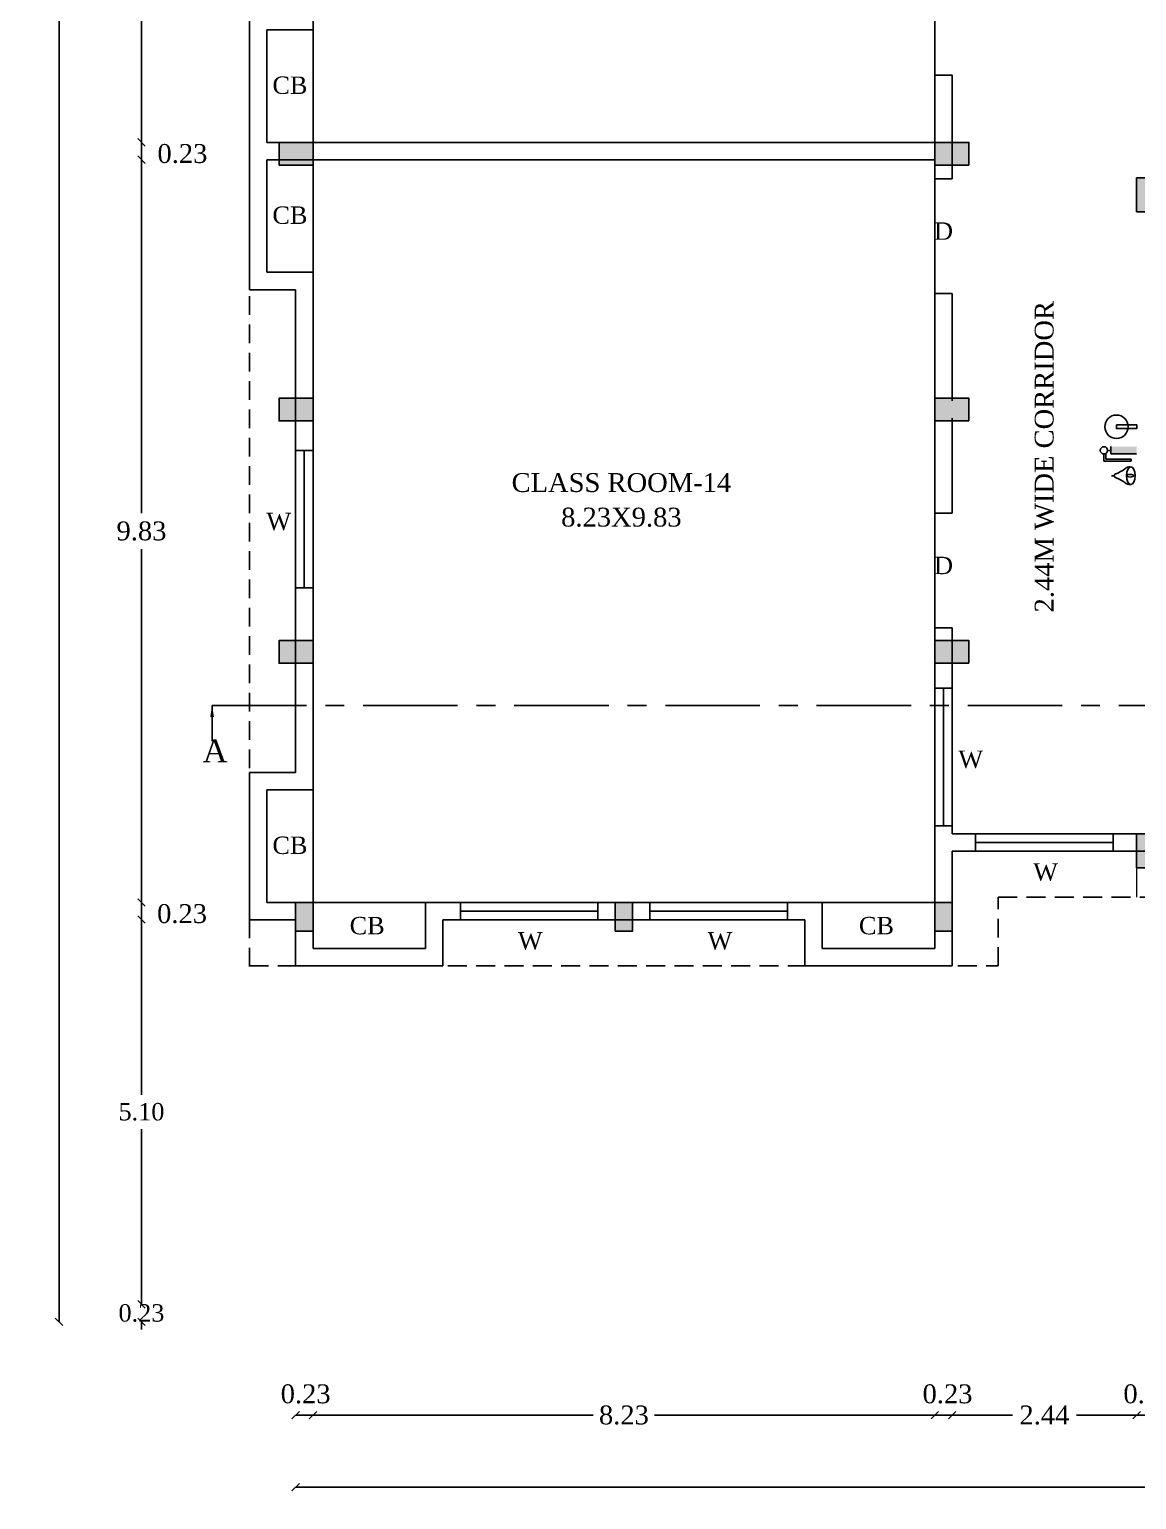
# Model space of a CAD drawing. Header units: metres. Extents: x -53 to 471, y -924 to -843.
# Drawn here: x 120.3 to 134.95, y -921.73 to -902.28 of the extents above; entities that cross this region are included whole.
import ezdxf
from ezdxf.enums import TextEntityAlignment as Align

# ---------------------------------------------------------------- set-up
doc = ezdxf.new("R2010")
doc.units = ezdxf.units.M
doc.header["$MEASUREMENT"] = 0
doc.header["$PDMODE"] = 3
doc.linetypes.add('CENTER', pattern=[2, 1.25, -0.25, 0.25, -0.25])
doc.linetypes.add('HIDDEN', pattern=[0.375, 0.25, -0.125])
doc.layers.get('DEFPOINTS').update_dxf_attribs({"lineweight": 5})
doc.layers.add('BLK_1_FLR_2_BLT_UP_AREA', color=27, linetype='Continuous', lineweight=0)
doc.layers.add('BLK_1_FLR_2_REGULAR_ROOM_1', color=117, linetype='Continuous')
doc.styles.add('Isa-', font='times.ttf')
doc.styles.add('STYLE2', font='times.ttf')
doc.dimstyles.new('Copy of ISO-25', dxfattribs={"dimscale": 0, "dimtxt": 0.23, "dimasz": 0.1, "dimexe": 1.25, "dimexo": 0.625, "dimgap": 0.11, "dimtad": 0, "dimtih": 1, "dimtoh": 1, "dimzin": 1, "dimdsep": 46, "dimtxsty": 'STYLE2', "dimblk": 'OBLIQUE', "dimcen": 0, "dimse1": 1, "dimse2": 1, "dimclrd": 1, "dimclrt": 3, "dimadec": 0, "dimazin": 2, "dimtfac": 1, "dimtix": 1, "dimtofl": 0, "dimtmove": 0, "dimatfit": 3, "dimfxl": 0, "dimtolj": 1, "dimarcsym": 0})
doc.dimstyles.new('ISO-25', dxfattribs={"dimscale": 0, "dimtxt": 0.23, "dimasz": 0.15, "dimexe": 1.25, "dimexo": 0.625, "dimgap": 0.11, "dimtad": 0, "dimtih": 1, "dimtoh": 1, "dimzin": 1, "dimdsep": 46, "dimtxsty": 'STYLE2', "dimblk": 'OBLIQUE', "dimcen": 0, "dimse1": 1, "dimse2": 1, "dimclrd": 1, "dimclrt": 3, "dimadec": 0, "dimazin": 2, "dimtfac": 1, "dimtix": 1, "dimtofl": 0, "dimtmove": 0, "dimatfit": 3, "dimfxl": 0, "dimtolj": 1, "dimarcsym": 0})

# ---------------------------------------------------------------- blocks, each defined once
blk = doc.blocks.new('_Oblique')
at = {"color": 0, "linetype": 'ByBlock', "lineweight": -2}
blk.add_line((-0.5, -0.5), (0.5, 0.5), dxfattribs=at)
blk = doc.blocks.new('*D551')
at = {"color": 1, "lineweight": -2}
for p, q in [((123.822, -921.57), (149.656, -921.57)), ((176.502, -921.57), (150.668, -921.57))]:
    blk.add_line(p, q, dxfattribs=at)
at = {"layer": 'DEFPOINTS', "color": 0}
for p in [(123.822, -914.061), (176.502, -914.061), (176.502, -921.57)]:
    blk.add_point(p, dxfattribs=at)
at = {"color": 1, "lineweight": -2, "xscale": 0.1, "yscale": 0.1, "zscale": 0.1, "rotation": 180}
blk.add_blockref('_Oblique', (123.822, -921.57), dxfattribs=at)
at = {"color": 1, "lineweight": -2, "xscale": 0.1, "yscale": 0.1, "zscale": 0.1}
blk.add_blockref('_Oblique', (176.502, -921.57), dxfattribs=at)
at = {"color": 3, "insert": (150.162, -921.57), "char_height": 0.25, "attachment_point": 5, "style": 'STYLE2'}
blk.add_mtext('\\A1;52.68', dxfattribs=at)
blk = doc.blocks.new('*D553')
at = {"color": 1, "lineweight": -2}
blk.add_line((121.782, -914.056), (121.782, -913.831), dxfattribs=at)
at = {"layer": 'DEFPOINTS', "color": 0}
for p in [(121.782, -913.831), (124.052, -913.831), (123.822, -914.056)]:
    blk.add_point(p, dxfattribs=at)
at = {"color": 1, "lineweight": -2, "xscale": 0.1, "yscale": 0.1, "zscale": 0.1}
for p, rotation in [((121.782, -913.831), 90), ((121.782, -914.056), 270)]:
    blk.add_blockref('_Oblique', p, dxfattribs=dict(at, rotation=rotation))
at = {"color": 3, "insert": (122.319, -913.981), "char_height": 0.25, "attachment_point": 5, "style": 'STYLE2'}
blk.add_mtext('\\A1;0.23', dxfattribs=at)
blk = doc.blocks.new('*D554')
at = {"color": 1, "lineweight": -2}
for p, q in [((121.782, -904.001), (121.782, -908.678)), ((121.782, -913.831), (121.782, -909.153))]:
    blk.add_line(p, q, dxfattribs=at)
at = {"layer": 'DEFPOINTS', "color": 0}
for p in [(121.782, -904.001), (124.052, -904.001), (124.052, -913.831)]:
    blk.add_point(p, dxfattribs=at)
at = {"color": 1, "lineweight": -2, "xscale": 0.1, "yscale": 0.1, "zscale": 0.1}
for p, rotation in [((121.782, -904.001), 90), ((121.782, -913.831), 270)]:
    blk.add_blockref('_Oblique', p, dxfattribs=dict(at, rotation=rotation))
at = {"color": 3, "insert": (121.782, -908.916), "char_height": 0.25, "attachment_point": 5, "style": 'STYLE2'}
blk.add_mtext('\\A1;9.83', dxfattribs=at)
blk = doc.blocks.new('*D555')
at = {"color": 1, "lineweight": -2}
blk.add_line((123.822, -920.617), (124.052, -920.617), dxfattribs=at)
at = {"layer": 'DEFPOINTS', "color": 0}
for p in [(124.052, -913.831), (123.822, -914.061), (124.052, -920.617)]:
    blk.add_point(p, dxfattribs=at)
at = {"color": 1, "lineweight": -2, "xscale": 0.1, "yscale": 0.1, "zscale": 0.1, "rotation": 180}
blk.add_blockref('_Oblique', (123.822, -920.617), dxfattribs=at)
at = {"color": 1, "lineweight": -2, "xscale": 0.1, "yscale": 0.1, "zscale": 0.1}
blk.add_blockref('_Oblique', (124.052, -920.617), dxfattribs=at)
at = {"color": 3, "insert": (123.955, -920.337), "char_height": 0.25, "attachment_point": 5, "style": 'STYLE2'}
blk.add_mtext('\\A1;0.23', dxfattribs=at)
blk = doc.blocks.new('*D556')
at = {"color": 1, "lineweight": -2}
for p, q in [((124.052, -920.617), (127.761, -920.617)), ((132.282, -920.617), (128.574, -920.617))]:
    blk.add_line(p, q, dxfattribs=at)
at = {"layer": 'DEFPOINTS', "color": 0}
for p in [(124.052, -913.831), (132.282, -913.831), (132.282, -920.617)]:
    blk.add_point(p, dxfattribs=at)
at = {"color": 1, "lineweight": -2, "xscale": 0.1, "yscale": 0.1, "zscale": 0.1, "rotation": 180}
blk.add_blockref('_Oblique', (124.052, -920.617), dxfattribs=at)
at = {"color": 1, "lineweight": -2, "xscale": 0.1, "yscale": 0.1, "zscale": 0.1}
blk.add_blockref('_Oblique', (132.282, -920.617), dxfattribs=at)
at = {"color": 3, "insert": (128.167, -920.617), "char_height": 0.25, "attachment_point": 5, "style": 'STYLE2'}
blk.add_mtext('\\A1;8.23', dxfattribs=at)
blk = doc.blocks.new('*D557')
at = {"color": 1, "lineweight": -2}
blk.add_line((132.282, -920.617), (132.512, -920.617), dxfattribs=at)
at = {"layer": 'DEFPOINTS', "color": 0}
for p in [(132.282, -913.831), (132.512, -914.061), (132.512, -920.617)]:
    blk.add_point(p, dxfattribs=at)
at = {"color": 1, "lineweight": -2, "xscale": 0.1, "yscale": 0.1, "zscale": 0.1, "rotation": 180}
blk.add_blockref('_Oblique', (132.282, -920.617), dxfattribs=at)
at = {"color": 1, "lineweight": -2, "xscale": 0.1, "yscale": 0.1, "zscale": 0.1}
blk.add_blockref('_Oblique', (132.512, -920.617), dxfattribs=at)
at = {"color": 3, "insert": (132.45, -920.337), "char_height": 0.25, "attachment_point": 5, "style": 'STYLE2'}
blk.add_mtext('\\A1;0.23', dxfattribs=at)
blk = doc.blocks.new('*D558')
at = {"color": 1, "lineweight": -2}
for p, q in [((132.512, -920.617), (133.31, -920.617)), ((134.952, -920.617), (134.155, -920.617))]:
    blk.add_line(p, q, dxfattribs=at)
at = {"layer": 'DEFPOINTS', "color": 0}
for p in [(134.952, -912.921), (132.512, -914.061), (134.952, -920.617)]:
    blk.add_point(p, dxfattribs=at)
at = {"color": 1, "lineweight": -2, "xscale": 0.1, "yscale": 0.1, "zscale": 0.1, "rotation": 180}
blk.add_blockref('_Oblique', (132.512, -920.617), dxfattribs=at)
at = {"color": 1, "lineweight": -2, "xscale": 0.1, "yscale": 0.1, "zscale": 0.1}
blk.add_blockref('_Oblique', (134.952, -920.617), dxfattribs=at)
at = {"color": 3, "insert": (133.732, -920.617), "char_height": 0.25, "attachment_point": 5, "style": 'STYLE2'}
blk.add_mtext('\\A1;2.44', dxfattribs=at)
blk = doc.blocks.new('*D559')
at = {"color": 1, "lineweight": -2}
blk.add_line((134.952, -920.617), (135.182, -920.617), dxfattribs=at)
at = {"layer": 'DEFPOINTS', "color": 0}
for p in [(134.952, -912.921), (135.182, -912.921), (135.182, -920.617)]:
    blk.add_point(p, dxfattribs=at)
at = {"color": 1, "lineweight": -2, "xscale": 0.1, "yscale": 0.1, "zscale": 0.1, "rotation": 180}
blk.add_blockref('_Oblique', (134.952, -920.617), dxfattribs=at)
at = {"color": 1, "lineweight": -2, "xscale": 0.1, "yscale": 0.1, "zscale": 0.1}
blk.add_blockref('_Oblique', (135.182, -920.617), dxfattribs=at)
at = {"color": 3, "insert": (135.108, -920.337), "char_height": 0.25, "attachment_point": 5, "style": 'STYLE2'}
blk.add_mtext('\\A1;0.23', dxfattribs=at)
blk = doc.blocks.new('*D572')
at = {"color": 1, "lineweight": -2}
blk.add_line((121.782, -904.001), (121.782, -903.771), dxfattribs=at)
at = {"layer": 'DEFPOINTS', "color": 0}
for p in [(121.782, -903.771), (124.057, -903.771), (124.052, -904.001)]:
    blk.add_point(p, dxfattribs=at)
at = {"color": 1, "lineweight": -2, "xscale": 0.1, "yscale": 0.1, "zscale": 0.1}
for p, rotation in [((121.782, -903.771), 90), ((121.782, -904.001), 270)]:
    blk.add_blockref('_Oblique', p, dxfattribs=dict(at, rotation=rotation))
at = {"color": 3, "insert": (122.324, -903.921), "char_height": 0.25, "attachment_point": 5, "style": 'STYLE2'}
blk.add_mtext('\\A1;0.23', dxfattribs=at)
blk = doc.blocks.new('*D718')
at = {"color": 1, "lineweight": -2}
for p, q in [((121.782, -895.598), (121.782, -899.447)), ((121.782, -903.771), (121.782, -899.922))]:
    blk.add_line(p, q, dxfattribs=at)
at = {"layer": 'DEFPOINTS', "color": 0}
for p in [(124.052, -895.598), (121.782, -903.771), (123.442, -903.771)]:
    blk.add_point(p, dxfattribs=at)
at = {"color": 1, "lineweight": -2, "xscale": 0.1, "yscale": 0.1, "zscale": 0.1}
for p, rotation in [((121.782, -895.598), 90), ((121.782, -903.771), 270)]:
    blk.add_blockref('_Oblique', p, dxfattribs=dict(at, rotation=rotation))
at = {"color": 3, "insert": (121.782, -899.684), "char_height": 0.25, "attachment_point": 5, "style": 'STYLE2'}
blk.add_mtext('\\A1;8.17', dxfattribs=at)
blk = doc.blocks.new('FIRE')
at = {"lineweight": 25}
blk.add_hatch(color=256, dxfattribs=at).paths.add_polyline_path([(4776.393, 1592.591), (4776.49, 1592.591), (4776.49, 1592.93), (4776.393, 1592.93)])
for p, q in [((4776.49, 1592.93), (4776.393, 1592.93)), ((4776.442, 1592.93), (4776.442, 1592.975)), ((4776.559, 1592.998), (4776.483, 1592.998)), ((4776.49, 1593.023), (4776.587, 1593.023)), ((4776.49, 1592.591), (4776.49, 1592.93)), ((4776.559, 1592.664), (4776.559, 1592.998)), ((4776.587, 1593.023), (4776.587, 1592.664)), ((4776.587, 1592.664), (4776.559, 1592.664))]:
    blk.add_line(p, q, dxfattribs=at)
at = {"color": 0, "lineweight": 25, "ltscale": 60}
blk.add_line((4776.778, 1592.887), (4776.778, 1592.923), dxfattribs=at)
blk.add_lwpolyline([(4776.105, 1592.857), (4776.155, 1592.857), (4776.155, 1592.59), (4776.105, 1592.59)], close=True)
at = {"color": 1}
blk.add_circle((4776.13, 1592.857), 0.155, dxfattribs=at)
at = {"lineweight": 25}
blk.add_circle((4776.442, 1593.023), 0.0482, dxfattribs=at)
at = {"color": 0, "lineweight": 25, "ltscale": 60}
blk.add_arc((4776.778, 1592.861), 0.0262, 0, 180, dxfattribs=at)
for centre, major_axis, ratio in [((4776.778, 1592.668), (-0.118, 0), 0.493287), ((4776.778, 1592.676), (0, -0.0501), 0.352249)]:
    blk.add_ellipse(centre, major_axis=major_axis, ratio=ratio, dxfattribs=at)
for points in [[(4776.752, 1592.861), (4776.688, 1592.746), (4776.664, 1592.71), (4776.66, 1592.671)], [(4776.804, 1592.861), (4776.868, 1592.746), (4776.891, 1592.71), (4776.896, 1592.671)]]:
    blk.add_spline(points, degree=3, dxfattribs=at)
blk = doc.blocks.new('tgt')
for color, points in [(5, [(-52.45, 10.14), (-52.9, 10.14), (-52.9, 10.44), (-52.45, 10.44)]), (6, [(-43.77, 10.14), (-44.22, 10.14), (-44.22, 10.44), (-43.77, 10.44)]), (5, [(-41.55, 9.52), (-41.55, 9.97), (-41.25, 9.97), (-41.25, 9.52)]), (5, [(-52.45, 6.754), (-52.9, 6.754), (-52.9, 7.054), (-52.45, 7.054)]), (6, [(-43.77, 6.754), (-44.22, 6.754), (-44.22, 7.054), (-43.77, 7.054)]), (5, [(-52.45, 3.545), (-52.9, 3.545), (-52.9, 3.845), (-52.45, 3.845)]), (6, [(-43.77, 3.545), (-44.22, 3.545), (-44.22, 3.845), (-43.77, 3.845)]), (4, [(-41.55, 0.84), (-41.55, 1.29), (-41.25, 1.29), (-41.25, 0.84)]), (2, [(-52.68, 0), (-52.45, 0), (-52.45, 0.38), (-52.68, 0.38)]), (2, [(-48.45, 0), (-48.22, 0), (-48.22, 0.38), (-48.45, 0.38)]), (2, [(-44.22, 0), (-43.99, 0), (-43.99, 0.38), (-44.22, 0.38)])]:
    blk.add_hatch(color=color).paths.add_polyline_path(points)
at = {"color": 5}
for points in [[(-52.45, 10.14), (-52.9, 10.14), (-52.9, 10.44), (-52.45, 10.44)], [(-41.55, 9.52), (-41.55, 9.97), (-41.25, 9.97), (-41.25, 9.52)], [(-52.45, 6.754), (-52.9, 6.754), (-52.9, 7.054), (-52.45, 7.054)], [(-52.45, 3.545), (-52.9, 3.545), (-52.9, 3.845), (-52.45, 3.845)]]:
    blk.add_lwpolyline(points, close=True, dxfattribs=at)
at = {"color": 6}
for points in [[(-43.77, 10.14), (-44.22, 10.14), (-44.22, 10.44), (-43.77, 10.44)], [(-43.77, 6.754), (-44.22, 6.754), (-44.22, 7.054), (-43.77, 7.054)], [(-43.77, 3.545), (-44.22, 3.545), (-44.22, 3.845), (-43.77, 3.845)]]:
    blk.add_lwpolyline(points, close=True, dxfattribs=at)
at = {"color": 4}
blk.add_lwpolyline([(-41.55, 0.84), (-41.55, 1.29), (-41.25, 1.29), (-41.25, 0.84)], close=True, dxfattribs=at)
at = {"color": 2}
for points in [[(-52.68, 0), (-52.68, 0.38), (-52.45, 0.38), (-52.45, 0)], [(-48.45, 0), (-48.45, 0.38), (-48.22, 0.38), (-48.22, 0)], [(-44.22, 0), (-44.22, 0.38), (-43.99, 0.38), (-43.99, 0)]]:
    blk.add_lwpolyline(points, close=True, dxfattribs=at)
blk = doc.blocks.new('*D745')
at = {"color": 1, "lineweight": -2, "ltscale": 3}
for p, q in [((120.691, -874.388), (120.691, -896.657)), ((120.691, -919.381), (120.691, -897.112))]:
    blk.add_line(p, q, dxfattribs=at)
at = {"layer": 'DEFPOINTS', "color": 0, "ltscale": 3}
for p in [(129.232, -874.388), (120.691, -919.381), (141.662, -919.381)]:
    blk.add_point(p, dxfattribs=at)
at = {"color": 1, "lineweight": -2, "ltscale": 3, "xscale": 0.1, "yscale": 0.1, "zscale": 0.1}
for p, rotation in [((120.691, -874.388), 90), ((120.691, -919.381), 270)]:
    blk.add_blockref('_Oblique', p, dxfattribs=dict(at, rotation=rotation))
at = {"color": 3, "ltscale": 3, "insert": (120.691, -896.884), "char_height": 0.23, "attachment_point": 5, "style": 'STYLE2'}
blk.add_mtext('\\A1;44.99', dxfattribs=at)
blk = doc.blocks.new('*D770')
at = {"color": 1, "lineweight": -2, "ltscale": 3}
for p, q in [((121.782, -914.056), (121.782, -916.376)), ((121.782, -919.151), (121.782, -916.83))]:
    blk.add_line(p, q, dxfattribs=at)
at = {"layer": 'DEFPOINTS', "color": 0, "ltscale": 3}
for p in [(123.822, -914.056), (121.782, -919.151), (142.163, -919.151)]:
    blk.add_point(p, dxfattribs=at)
at = {"color": 1, "lineweight": -2, "ltscale": 3, "xscale": 0.1, "yscale": 0.1, "zscale": 0.1}
for p, rotation in [((121.782, -914.056), 90), ((121.782, -919.151), 270)]:
    blk.add_blockref('_Oblique', p, dxfattribs=dict(at, rotation=rotation))
at = {"color": 3, "ltscale": 3, "insert": (121.782, -916.603), "char_height": 0.23, "attachment_point": 5, "style": 'STYLE2'}
blk.add_mtext('\\A1;5.10', dxfattribs=at)
blk = doc.blocks.new('*D771')
at = {"color": 1, "lineweight": -2, "ltscale": 3}
for p, q in [((121.782, -919.151), (121.782, -919.051)), ((121.782, -919.381), (121.782, -919.481))]:
    blk.add_line(p, q, dxfattribs=at)
at = {"layer": 'DEFPOINTS', "color": 0, "ltscale": 3}
for p in [(142.163, -919.151), (121.782, -919.381), (142.157, -919.381)]:
    blk.add_point(p, dxfattribs=at)
at = {"color": 1, "lineweight": -2, "ltscale": 3, "xscale": 0.1, "yscale": 0.1, "zscale": 0.1}
for p, rotation in [((121.782, -919.151), 270), ((121.782, -919.381), 90)]:
    blk.add_blockref('_Oblique', p, dxfattribs=dict(at, rotation=rotation))
at = {"color": 3, "ltscale": 3, "insert": (121.782, -919.266), "char_height": 0.23, "attachment_point": 5, "style": 'STYLE2'}
blk.add_mtext('\\A1;0.23', dxfattribs=at)

msp = doc.modelspace()

# ---------------------------------------------------------------- linework, layer by layer
at = {"color": 1, "linetype": 'HIDDEN'}
for p, q in [((123.21223, -914.68055), (123.21223, -886.98821)), ((133.12223, -913.76055), (158.43223, -913.76055)), ((133.12223, -914.67055), (133.12223, -913.76055)), ((123.21223, -914.67055), (133.12223, -914.67055))]:
    msp.add_line(p, q, dxfattribs=at)
for p, q in [((124.05223, -902.28055), (124.05223, -897.08821)), ((132.28223, -902.87954), (132.51223, -902.87954)), ((132.28223, -903.77055), (132.28223, -902.87954)), ((132.51223, -904.25218), (132.51223, -902.87954)), ((123.44223, -903.77055), (132.51223, -903.77055)), ((123.44223, -904.00055), (132.28223, -904.00055)), ((132.28223, -904.25218), (132.28223, -904.00055)), ((132.28223, -904.25218), (132.51223, -904.25218)), ((124.05223, -912.33055), (124.05223, -905.48055)), ((124.05223, -912.34055), (124.05223, -905.49055)), ((123.82223, -912.11055), (123.82223, -905.72055)), ((132.28223, -905.77218), (132.51223, -905.77218)), ((132.28223, -908.67802), (132.28223, -905.77218)), ((132.51223, -907.19181), (132.51223, -905.77218)), ((132.51223, -908.67802), (132.51223, -907.42181)), ((132.28223, -908.67802), (132.51223, -908.67802)), ((132.28223, -914.44055), (132.28223, -910.19802)), ((132.28223, -910.19802), (132.51223, -910.19802)), ((132.51223, -912.92055), (132.51223, -910.19802)), ((132.51223, -912.92055), (134.95223, -912.92055)), ((132.51223, -912.92055), (134.95223, -912.92055)), ((132.51223, -913.15055), (135.18223, -913.15055)), ((132.51223, -914.67055), (132.51223, -913.15055)), ((125.54223, -913.83055), (130.79223, -913.83055)), ((125.77223, -914.06055), (130.56223, -914.06055))]:
    msp.add_line(p, q)
at = {"lineweight": -3}
for p, q in [((123.21223, -902.05055), (123.21223, -904.00055)), ((123.44223, -902.28055), (123.44223, -903.77055)), ((123.44223, -902.28055), (124.05223, -902.28055)), ((123.21223, -905.72055), (123.21223, -903.77055)), ((123.44223, -905.49055), (123.44223, -904.00055)), ((123.44223, -905.49055), (124.05223, -905.49055)), ((123.21223, -905.72055), (123.82223, -905.72055)), ((123.21223, -912.11055), (123.21223, -914.06055)), ((123.21223, -912.11055), (123.82223, -912.11055)), ((123.44223, -912.34055), (123.44223, -913.83055)), ((123.44223, -912.34055), (124.05223, -912.34055)), ((123.44223, -913.83055), (124.05223, -913.83055)), ((124.05223, -914.44055), (124.05223, -913.83055)), ((125.54223, -914.44055), (125.54223, -913.83055)), ((130.79223, -914.44055), (130.79223, -913.83055)), ((123.21223, -914.06055), (123.82223, -914.06055)), ((123.82223, -914.67055), (123.82223, -914.06055)), ((125.77223, -914.67055), (125.77223, -914.06055)), ((130.56223, -914.67055), (130.56223, -914.06055)), ((124.05223, -914.44055), (125.54223, -914.44055)), ((132.28223, -914.44055), (130.79223, -914.44055)), ((123.82223, -914.67055), (125.77223, -914.67055)), ((132.51223, -914.67055), (130.56223, -914.67055))]:
    msp.add_line(p, q, dxfattribs=at)
at = {"color": 41, "linetype": 'HIDDEN', "lineweight": -3, "ltscale": 0.5}
for p, q in [((124.05223, -902.28055), (124.05223, -903.77055)), ((124.05223, -904.00055), (124.05223, -905.49055)), ((124.05223, -912.34055), (124.05223, -913.83055)), ((124.05223, -913.83055), (125.54223, -913.83055)), ((130.79223, -913.83055), (132.28223, -913.83055))]:
    msp.add_line(p, q, dxfattribs=at)
at = {"color": 1, "lineweight": -3}
for p, q in [((123.93723, -909.66771), (123.93723, -907.84771)), ((134.64223, -913.03555), (132.82223, -913.03555)), ((127.82223, -913.94555), (126.00223, -913.94555)), ((130.33223, -913.94555), (128.51223, -913.94555))]:
    msp.add_line(p, q, dxfattribs=at)
at = {"color": 1}
msp.add_line((132.39723, -912.81501), (132.39723, -910.99501), dxfattribs=at)
at = {"color": 5, "linetype": 'CENTER', "lineweight": -3}
msp.add_line((122.71662, -911.22457), (177.83223, -911.22457), dxfattribs=at)
at = {"color": 1, "linetype": 'HIDDEN', "lineweight": -3}
for p, q in [((133.12223, -913.76055), (158.43223, -913.76055)), ((133.12223, -914.67055), (133.12223, -913.76055)), ((123.21223, -914.67055), (133.12223, -914.67055))]:
    msp.add_line(p, q, dxfattribs=at)
at = {"color": 2, "lineweight": -3}
for points in [[(123.82223, -907.84771), (124.05223, -907.84771), (124.05223, -909.66771), (123.82223, -909.66771)], [(132.82223, -913.15055), (132.82223, -912.92055), (134.64223, -912.92055), (134.64223, -913.15055)], [(126.00223, -914.06055), (126.00223, -913.83055), (127.82223, -913.83055), (127.82223, -914.06055)], [(128.51223, -914.06055), (128.51223, -913.83055), (130.33223, -913.83055), (130.33223, -914.06055)]]:
    msp.add_lwpolyline(points, close=True, dxfattribs=at)
at = {"color": 2}
msp.add_lwpolyline([(132.28223, -910.99501), (132.51223, -910.99501), (132.51223, -912.81501), (132.28223, -912.81501)], close=True, dxfattribs=at)
at = {"layer": 'BLK_1_FLR_2_BLT_UP_AREA', "color": 27, "ltscale": 3}
msp.add_lwpolyline([(123.21223, -902.05055), (123.21223, -905.72055), (123.82223, -905.72055), (123.82223, -912.11055), (123.21223, -912.11055), (123.21223, -914.06055), (123.82223, -914.06055), (123.82223, -914.67055), (125.77223, -914.67055), (125.77223, -914.06055), (130.56223, -914.06055), (130.56223, -914.67055), (132.51223, -914.67055), (132.51223, -913.15055), (134.95223, -913.15055), (134.95223, -913.76055)], dxfattribs=at)
at = {"layer": 'BLK_1_FLR_2_REGULAR_ROOM_1', "color": 3, "ltscale": 3}
for points in [[(124.05223, -903.77055), (132.28223, -903.77055), (132.28223, -895.59821), (124.05223, -895.59821)], [(124.05223, -904.00055), (132.28223, -904.00055), (132.28223, -913.83055), (124.05223, -913.83055)]]:
    msp.add_lwpolyline(points, close=True, dxfattribs=at)

# ---------------------------------------------------------------- block references
at = {"color": 4}
msp.add_blockref('tgt', (176.50223, -914.21055), dxfattribs=at)
at = {"xscale": -1, "rotation": 90}
msp.add_blockref('FIRE', (1727.54327, 3868.59515), dxfattribs=at)

# ---------------------------------------------------------------- texts
at = {"color": 4, "lineweight": -3, "style": 'Isa-'}
for p in [(123.74694, -903.129), (123.74694, -904.849), (123.74694, -913.189)]:
    msp.add_text('CB', height=0.23, rotation=360, dxfattribs=at).set_placement(p, align=Align.CENTER)
at = {"color": 4, "style": 'Isa-'}
for s, p in [('D', (132.39723, -905.05964)), ('D', (132.39723, -909.48547)), ('W', (132.75661, -912.05042))]:
    msp.add_text(s, height=0.23, dxfattribs=at).set_placement(p, align=Align.CENTER)
at = {"style": 'Isa-'}
msp.add_text('2.44M WIDE CORRIDOR', height=0.25, rotation=90, dxfattribs=at).set_placement((133.85361, -907.93144), align=Align.CENTER)
for s, p in [('CLASS ROOM-14', (128.13343, -908.39813)), ('8.23X9.83', (128.13343, -908.85571))]:
    msp.add_text(s, height=0.25, dxfattribs=at).set_placement(p, align=Align.CENTER)
at = {"color": 4, "lineweight": -3, "style": 'Isa-'}
for s, p in [('W', (123.599, -908.90313)), ('W', (133.74735, -913.54277)), ('CB', (124.76911, -914.25244)), ('CB', (131.50911, -914.25244)), ('W', (126.92735, -914.45277)), ('W', (129.43735, -914.45277))]:
    msp.add_text(s, height=0.23, dxfattribs=at).set_placement(p, align=Align.CENTER)
at = {"color": 2, "lineweight": -3, "style": 'Isa-'}
msp.add_text('A', height=0.3, dxfattribs=at).set_placement((122.59261, -911.97525))

# ---------------------------------------------------------------- dimensions: what is measured, and where the dimension line sits
at = {"color": 4, "ltscale": 3}
for base, p1, p2, override, picture, middle in [((120.69077, -919.38055), (129.23223, -874.38836), (141.66223, -919.38055), {"dimscale": 1}, '*D745', (120.69077, -896.88446)), ((121.78186582, -919.1505476746), (123.8222310143, -914.0555476746), (142.1631986146, -919.1505476746), {"dimscale": 1, "dimtmove": 1}, '*D770', (121.78186582, -916.6030476746)), ((121.78187, -919.38055), (142.1632, -919.15055), (142.15668, -919.38055), {"dimscale": 1, "dimtmove": 1}, '*D771', (121.78187, -919.26555))]:
    dim = msp.add_linear_dim(base=base, p1=p1, p2=p2, angle=90, dimstyle='Copy of ISO-25', override=override, dxfattribs=at)
    dim.commit()
    dim.dimension.update_dxf_attribs({"geometry": picture, "text_midpoint": middle})
for base, p1, p2, override, picture, middle in [((121.78187, -903.77055), (124.05223, -895.59821), (123.44223, -903.77055), {"dimscale": 1, "dimtxt": 0.25}, '*D718', (121.78187, -899.68438)), ((121.78187, -904.00055), (124.05223, -913.83055), (124.05223, -904.00055), {"dimscale": 1, "dimtxt": 0.25, "dimtmove": 1}, '*D554', (121.78187, -908.91555))]:
    dim = msp.add_linear_dim(base=base, p1=p1, p2=p2, angle=90, dimstyle='Copy of ISO-25', override=override)
    dim.commit()
    dim.dimension.update_dxf_attribs({"geometry": picture, "text_midpoint": middle})
for base, p1, p2, picture, middle in [((121.78187, -903.77055), (124.05223, -904.00055), (124.05723, -903.77055), '*D572', (122.32367, -903.92111)), ((121.78186582, -913.8305476746), (123.8222310143, -914.0555476746), (124.0522310143, -913.8305476746), '*D553', (122.3186747182, -913.9811120366))]:
    dim = msp.add_linear_dim(base=base, p1=p1, p2=p2, angle=90, dimstyle='Copy of ISO-25', override={"dimscale": 1, "dimtxt": 0.25, "dimtmove": 2})
    dim.commit()
    dim.dimension.update_dxf_attribs({"geometry": picture, "text_midpoint": middle, "dimtype": 160})
for base, p1, p2, override, picture, middle in [((134.95223, -920.61681), (132.51223, -914.06055), (134.95223, -912.92055), {"dimscale": 1, "dimtxt": 0.25, "dimtmove": 1}, '*D558', (133.73223, -920.61681)), ((132.28223, -920.61681), (124.05223, -913.83055), (132.28223, -913.83055), {"dimscale": 1, "dimtxt": 0.25, "dimtmove": 1}, '*D556', (128.16723, -920.61681)), ((176.50223, -921.57037), (123.82223, -914.06055), (176.50223, -914.06055), {"dimscale": 1, "dimtxt": 0.25}, '*D551', (150.16223, -921.57037))]:
    dim = msp.add_linear_dim(base=base, p1=p1, p2=p2, dimstyle='Copy of ISO-25', override=override)
    dim.commit()
    dim.dimension.update_dxf_attribs({"geometry": picture, "text_midpoint": middle})
for base, p1, p2, picture, middle in [((135.18223, -920.61681), (134.95223, -912.92055), (135.18223, -912.92055), '*D559', (135.10789, -920.33655)), ((124.05223, -920.61681), (123.82223, -914.06055), (124.05223, -913.83055), '*D555', (123.9555, -920.33655)), ((132.51223, -920.61681), (132.28223, -913.83055), (132.51223, -914.06055), '*D557', (132.45003, -920.33655))]:
    dim = msp.add_linear_dim(base=base, p1=p1, p2=p2, dimstyle='Copy of ISO-25', override={"dimscale": 1, "dimtxt": 0.25, "dimtmove": 2})
    dim.commit()
    dim.dimension.update_dxf_attribs({"geometry": picture, "text_midpoint": middle, "dimtype": 160})

# ---------------------------------------------------------------- leaders
at = {"lineweight": -3}
msp.add_leader([(122.71662, -911.22457), (122.71662, -911.69595)], dimstyle='ISO-25', override={"dimscale": 1}, dxfattribs=at)

doc.saveas('drawing.dxf')
